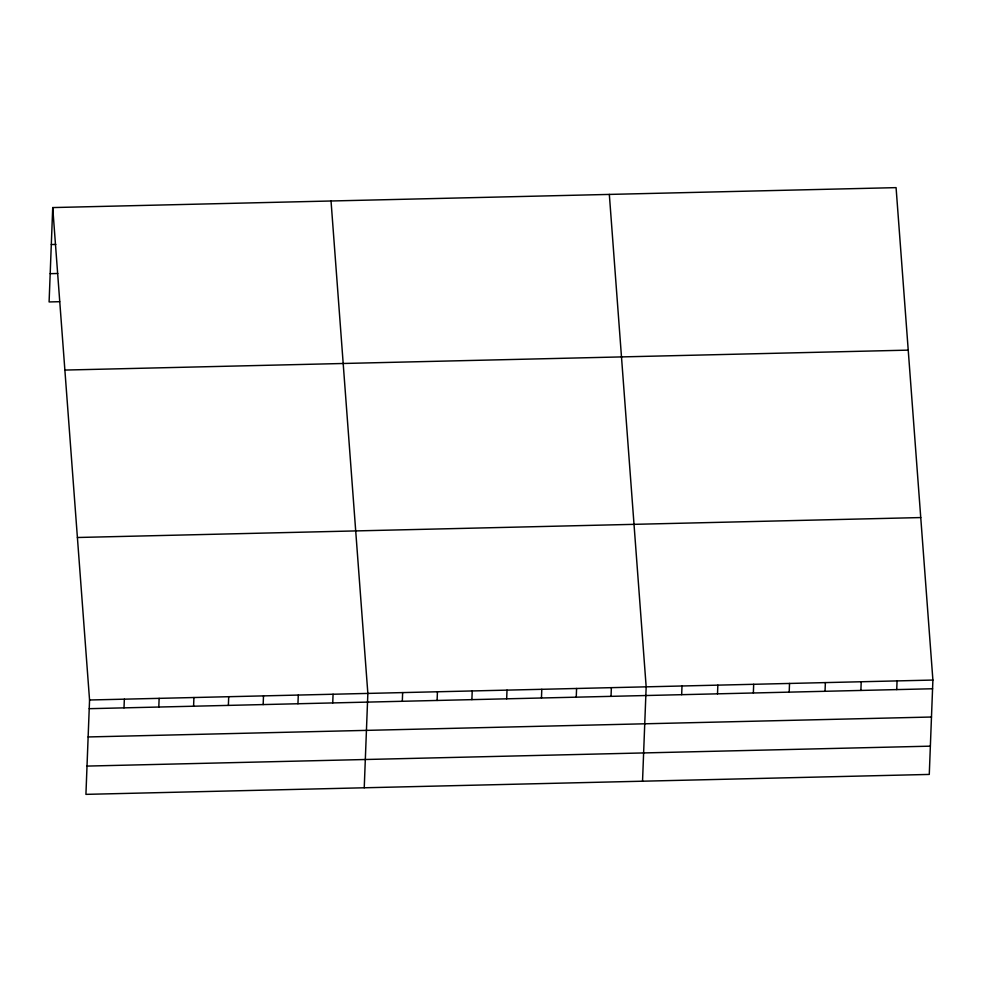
<?xml version="1.0" encoding="UTF-8"?>
<svg xmlns="http://www.w3.org/2000/svg" width="982" height="982" viewBox="0 0 982 982"><rect width="100%" height="100%" fill="white"/><g stroke="black" fill="none" stroke-linecap="round" stroke-linejoin="round"><path stroke-width="1.47" d="M52.721 207.57L89.558 699.994L85.925 794.364L929.279 774.43L932.9 680.06L896.075 187.636L52.721 207.57L49.1 301.94L59.693 301.695M124.002 707.862L124.346 699.172M158.802 707.04L159.133 698.349M193.589 706.218L193.92 697.527M228.376 705.395L228.708 696.704M263.164 704.573L263.495 695.882M297.951 703.75L298.283 695.06M332.738 702.928L333.07 694.237M364.236 787.785L367.857 693.415L331.032 200.991M402.313 701.283L402.645 692.592M437.1 700.461L437.432 691.77M471.888 699.638L472.219 690.947M506.675 698.816L507.007 690.125M541.463 697.993L541.794 689.303M576.25 697.171L576.581 688.48M611.037 696.348L611.369 687.658M642.535 781.206L646.168 686.835L609.331 194.411M681.668 694.679L681.999 685.988M717.511 693.832L717.842 685.141M753.354 692.985L753.685 684.294M789.197 692.138L789.528 683.447M825.04 691.291L825.371 682.6M860.883 690.444L861.214 681.754M896.726 689.597L897.057 680.907M51.309 244.543L55.839 244.432M50.18 273.671L57.754 273.487M64.873 370.067L908.227 350.132M77.406 537.498L920.748 517.563M89.558 699.994L932.9 680.06M89.215 708.685L932.569 688.75M88.135 736.954L931.476 717.02M87.017 766.083L930.359 746.16"/></g></svg>
